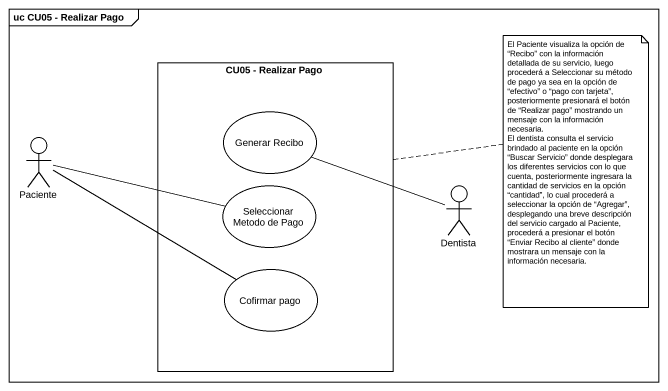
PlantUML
@startuml
mainframe uc CU05 - Realizar Pago
rectangle "CU05 - Realizar Pago" as CU05_Realizar_Pago {
  usecase "Generar Recibo" as Generar_Recibo
  usecase "Seleccionar Metodo de Pago" as Seleccionar_Metodo_de_Pago
  usecase "Cofirmar pago" as Cofirmar_pago
}
actor Paciente
actor Dentista
Paciente -right- Seleccionar_Metodo_de_Pago
Paciente -right- Cofirmar_pago
Dentista -left- Generar_Recibo
note right of CU05_Realizar_Pago
  El Paciente visualiza la opción de “Recibo” con la información detallada de su servicio, luego procederá a Seleccionar su método de pago ya sea en la opción de “efectivo” o “pago con tarjeta”, posteriormente presionará el botón de “Realizar pago” mostrando un mensaje con la información necesaria.
  El dentista consulta el servicio brindado al paciente en la opción “Buscar Servicio” donde desplegara los diferentes servicios con lo que cuenta, posteriormente ingresara la cantidad de servicios en la opción “cantidad”, lo cual procederá a seleccionar la opción de “Agregar”, desplegando una breve descripción del servicio cargado al Paciente, procederá a presionar el botón “Enviar Recibo al cliente” donde mostrara un mensaje con la información necesaria.
end note
@enduml
